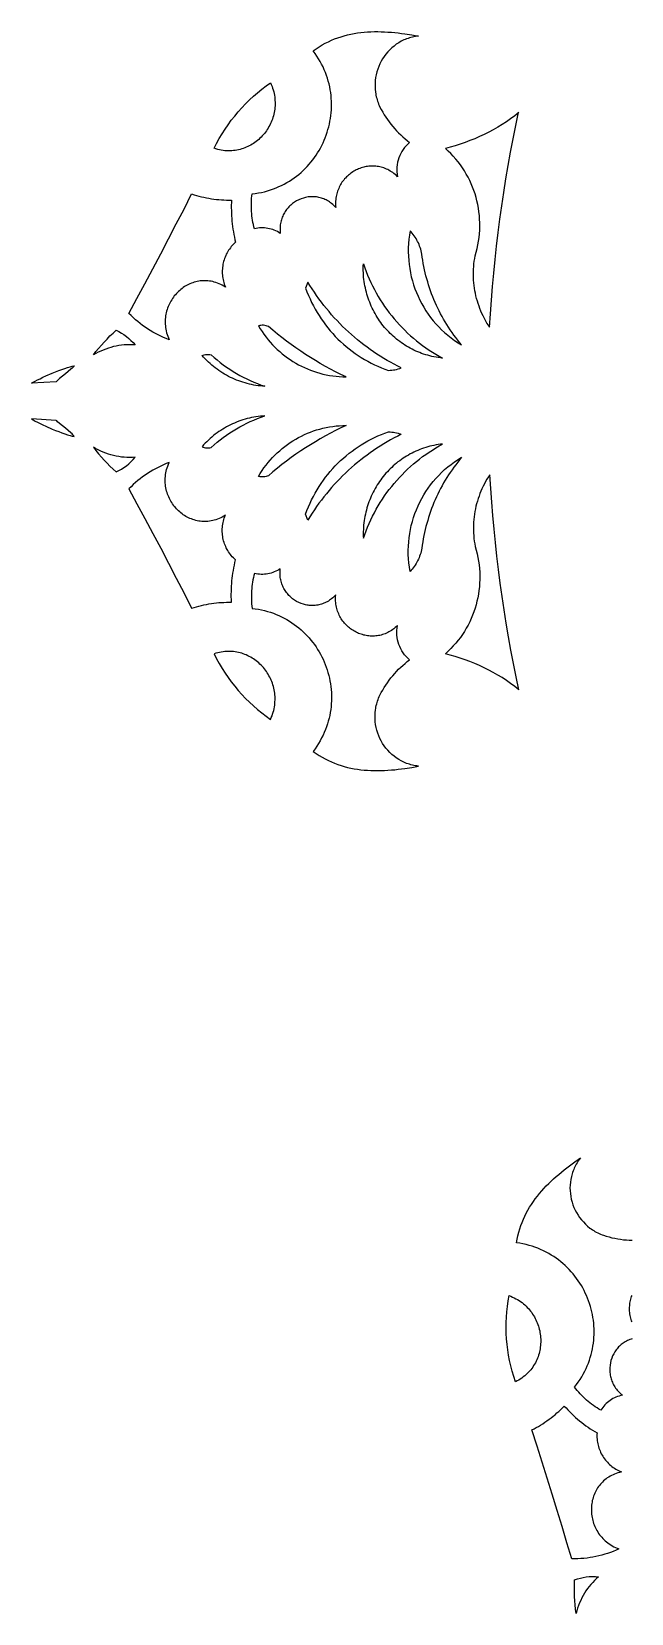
# Model space of a CAD drawing. Extents: x 3927 to 5087, y -513 to 1114.
# Drawn here: x 4205.6 to 4305, y -133.3 to 128.6 of the extents above; entities that cross this region are included whole.
import ezdxf

# ---------------------------------------------------------------- set-up
doc = ezdxf.new("R2010")
doc.units = 0
doc.layers.add('LAYER_1', color=18, linetype='CONTINUOUS')

msp = doc.modelspace()

# ---------------------------------------------------------------- linework, layer by layer
at = {"layer": 'LAYER_1'}
for points in [[(4242.56, 95.97), (4242.47, 96.32), (4242.39, 96.68), (4242.31, 97.03), (4242.25, 97.39), (4242.19, 97.75), (4242.14, 98.11), (4242.11, 98.48), (4242.08, 98.84), (4242.06, 99.2), (4242.04, 99.57), (4242.04, 99.93), (4242.05, 100.3), (4242.06, 100.66), (4242.09, 101.03), (4242.12, 101.39), (4242.16, 101.75), (4242.69, 101.82), (4243.22, 101.91), (4243.73, 102.01), (4244.23, 102.12), (4244.73, 102.26), (4245.21, 102.41), (4245.69, 102.57), (4246.16, 102.75), (4246.61, 102.95), (4247.06, 103.16), (4247.5, 103.38), (4247.93, 103.62), (4248.34, 103.86), (4248.75, 104.13), (4249.15, 104.4), (4249.53, 104.69), (4249.91, 104.99), (4250.27, 105.3), (4250.62, 105.62), (4250.96, 105.95), (4251.29, 106.29), (4251.61, 106.65), (4251.92, 107.01), (4252.21, 107.38), (4252.49, 107.76), (4252.76, 108.14), (4253.02, 108.54), (4253.26, 108.94), (4253.49, 109.35), (4253.71, 109.77), (4253.92, 110.19), (4254.11, 110.63), (4254.29, 111.06), (4254.45, 111.5), (4254.6, 111.95), (4254.74, 112.4), (4254.86, 112.86), (4254.97, 113.32), (4255.07, 113.78), (4255.15, 114.24), (4255.21, 114.71), (4255.26, 115.19), (4255.3, 115.66), (4255.32, 116.13), (4255.32, 116.61), (4255.31, 117.09), (4255.29, 117.57), (4255.24, 118.05), (4255.19, 118.52), (4255.11, 119), (4255.02, 119.48), (4254.91, 119.96), (4254.79, 120.43), (4254.65, 120.9), (4254.49, 121.37), (4254.32, 121.84), (4254.13, 122.3), (4253.92, 122.77), (4253.69, 123.22), (4253.45, 123.68), (4253.18, 124.12), (4252.9, 124.57), (4252.61, 125.01), (4252.29, 125.44), (4252.78, 125.79), (4253.27, 126.11), (4253.77, 126.41), (4254.28, 126.69), (4254.8, 126.95), (4255.31, 127.19), (4255.84, 127.41), (4256.37, 127.6), (4256.9, 127.78), (4257.44, 127.94), (4257.98, 128.08), (4258.52, 128.2), (4259.07, 128.31), (4259.62, 128.4), (4260.18, 128.47), (4260.74, 128.53), (4261.29, 128.57), (4261.85, 128.6), (4262.42, 128.62), (4262.98, 128.62), (4263.54, 128.61), (4264.11, 128.59), (4264.68, 128.56), (4265.24, 128.52), (4265.81, 128.47), (4266.37, 128.41), (4266.94, 128.34), (4267.5, 128.26), (4268.62, 128.08), (4269.73, 127.88), (4269.47, 127.85), (4269.22, 127.81), (4268.97, 127.76), (4268.72, 127.71), (4268.48, 127.65), (4268.24, 127.58), (4268, 127.5), (4267.77, 127.42), (4267.54, 127.33), (4267.32, 127.24), (4267.1, 127.13), (4266.88, 127.02), (4266.46, 126.79), (4266.06, 126.52), (4265.68, 126.24), (4265.31, 125.94), (4264.97, 125.61), (4264.64, 125.26), (4264.34, 124.9), (4264.06, 124.52), (4263.8, 124.13), (4263.56, 123.72), (4263.34, 123.29), (4263.15, 122.86), (4262.98, 122.41), (4262.84, 121.95), (4262.73, 121.49), (4262.64, 121.02), (4262.58, 120.54), (4262.54, 120.05), (4262.54, 119.56), (4262.56, 119.07), (4262.61, 118.58), (4262.65, 118.33), (4262.69, 118.09), (4262.75, 117.84), (4262.81, 117.59), (4262.88, 117.35), (4262.95, 117.1), (4263.04, 116.86), (4263.13, 116.62), (4263.23, 116.37), (4263.34, 116.13), (4263.57, 115.7), (4263.81, 115.28), (4264.06, 114.86), (4264.32, 114.46), (4264.59, 114.06), (4264.88, 113.67), (4265.17, 113.29), (4265.48, 112.91), (4265.79, 112.55), (4266.12, 112.19), (4266.45, 111.85), (4266.8, 111.51), (4267.15, 111.19), (4267.51, 110.87), (4267.88, 110.57), (4268.27, 110.27), (4267.96, 110.01), (4267.68, 109.73), (4267.43, 109.43), (4267.19, 109.12), (4266.98, 108.79), (4266.79, 108.45), (4266.62, 108.09), (4266.48, 107.73), (4266.36, 107.36), (4266.27, 106.98), (4266.2, 106.59), (4266.16, 106.2), (4266.14, 105.8), (4266.15, 105.4), (4266.19, 105), (4266.26, 104.6), (4266.07, 104.78), (4265.87, 104.96), (4265.67, 105.12), (4265.47, 105.27), (4265.26, 105.41), (4265.06, 105.54), (4264.85, 105.66), (4264.63, 105.77), (4264.42, 105.87), (4264.2, 105.96), (4263.98, 106.04), (4263.76, 106.11), (4263.54, 106.17), (4263.32, 106.23), (4263.09, 106.27), (4262.87, 106.3), (4262.65, 106.33), (4262.42, 106.35), (4262.2, 106.35), (4261.98, 106.35), (4261.75, 106.34), (4261.53, 106.33), (4261.31, 106.3), (4261.09, 106.27), (4260.87, 106.22), (4260.66, 106.17), (4260.44, 106.12), (4260.23, 106.05), (4260.02, 105.98), (4259.82, 105.9), (4259.61, 105.81), (4259.41, 105.71), (4259.22, 105.61), (4259.02, 105.5), (4258.83, 105.38), (4258.65, 105.26), (4258.47, 105.13), (4258.29, 104.99), (4258.12, 104.85), (4257.95, 104.7), (4257.79, 104.55), (4257.63, 104.38), (4257.48, 104.22), (4257.34, 104.04), (4257.2, 103.86), (4257.06, 103.68), (4256.94, 103.49), (4256.82, 103.29), (4256.71, 103.09), (4256.6, 102.88), (4256.51, 102.67), (4256.42, 102.45), (4256.33, 102.23), (4256.26, 102), (4256.2, 101.77), (4256.14, 101.54), (4256.09, 101.3), (4256.05, 101.05), (4256.02, 100.8), (4256, 100.55), (4255.99, 100.29), (4255.99, 100.03), (4256, 99.77), (4256.02, 99.5), (4255.86, 99.68), (4255.69, 99.85), (4255.52, 100), (4255.34, 100.15), (4255.16, 100.29), (4254.98, 100.42), (4254.8, 100.54), (4254.61, 100.65), (4254.42, 100.75), (4254.23, 100.84), (4254.03, 100.93), (4253.84, 101), (4253.64, 101.06), (4253.44, 101.12), (4253.24, 101.17), (4253.04, 101.21), (4252.84, 101.24), (4252.64, 101.26), (4252.44, 101.28), (4252.24, 101.29), (4252.04, 101.29), (4251.84, 101.28), (4251.64, 101.26), (4251.44, 101.24), (4251.24, 101.2), (4251.04, 101.16), (4250.66, 101.06), (4250.28, 100.94), (4249.91, 100.78), (4249.55, 100.6), (4249.21, 100.39), (4248.88, 100.15), (4248.57, 99.9), (4248.42, 99.76), (4248.28, 99.61), (4248.14, 99.47), (4248.01, 99.31), (4247.88, 99.15), (4247.76, 98.98), (4247.65, 98.81), (4247.54, 98.64), (4247.43, 98.46), (4247.34, 98.27), (4247.25, 98.08), (4247.17, 97.88), (4247.09, 97.68), (4247.03, 97.48), (4246.97, 97.27), (4246.92, 97.06), (4246.88, 96.84), (4246.84, 96.62), (4246.82, 96.39), (4246.8, 96.16), (4246.79, 95.93), (4246.8, 95.69), (4246.81, 95.45), (4246.83, 95.21), (4246.59, 95.36), (4246.35, 95.5), (4246.1, 95.62), (4245.84, 95.74), (4245.58, 95.83), (4245.31, 95.92), (4245.05, 95.99), (4244.77, 96.04), (4244.5, 96.08), (4244.22, 96.11), (4243.95, 96.12), (4243.67, 96.12), (4243.39, 96.11), (4243.11, 96.07), (4242.84, 96.03)], [(4235.87, 109.3), (4236.28, 110.11), (4236.72, 110.91), (4237.19, 111.7), (4237.68, 112.46), (4238.19, 113.21), (4238.72, 113.94), (4239.28, 114.65), (4239.86, 115.35), (4240.46, 116.02), (4241.08, 116.68), (4241.72, 117.31), (4242.38, 117.92), (4243.06, 118.51), (4243.77, 119.08), (4244.49, 119.62), (4245.22, 120.15), (4245.35, 119.85), (4245.47, 119.56), (4245.57, 119.26), (4245.66, 118.97), (4245.74, 118.67), (4245.81, 118.38), (4245.86, 118.08), (4245.91, 117.79), (4245.94, 117.5), (4245.96, 117.21), (4245.98, 116.92), (4245.98, 116.63), (4245.97, 116.35), (4245.95, 116.06), (4245.92, 115.78), (4245.87, 115.5), (4245.82, 115.23), (4245.76, 114.95), (4245.7, 114.68), (4245.62, 114.42), (4245.53, 114.15), (4245.43, 113.89), (4245.33, 113.64), (4245.22, 113.39), (4245.09, 113.14), (4244.96, 112.9), (4244.83, 112.66), (4244.68, 112.43), (4244.53, 112.2), (4244.37, 111.98), (4244.2, 111.77), (4244.03, 111.56), (4243.84, 111.35), (4243.66, 111.16), (4243.46, 110.97), (4243.26, 110.78), (4243.05, 110.61), (4242.84, 110.44), (4242.62, 110.28), (4242.4, 110.12), (4242.17, 109.98), (4241.94, 109.84), (4241.7, 109.71), (4241.45, 109.59), (4241.21, 109.48), (4240.95, 109.37), (4240.7, 109.28), (4240.44, 109.19), (4240.17, 109.12), (4239.9, 109.05), (4239.63, 109), (4239.36, 108.96), (4239.08, 108.92), (4238.8, 108.9), (4238.51, 108.88), (4238.23, 108.88), (4237.94, 108.89), (4237.65, 108.91), (4237.35, 108.95), (4237.06, 108.99), (4236.76, 109.05), (4236.47, 109.12), (4236.17, 109.2)], [(4228.41, 77.61), (4227.94, 77.79), (4227.48, 77.98), (4227.03, 78.19), (4226.58, 78.41), (4226.14, 78.64), (4225.7, 78.88), (4225.27, 79.14), (4224.85, 79.41), (4224.43, 79.69), (4224.02, 79.98), (4223.62, 80.28), (4223.23, 80.6), (4222.84, 80.92), (4222.47, 81.26), (4222.1, 81.61), (4221.74, 81.97), (4223.07, 84.42), (4224.4, 86.88), (4225.72, 89.34), (4227.02, 91.81), (4228.32, 94.29), (4229.61, 96.77), (4230.89, 99.25), (4232.15, 101.74), (4232.56, 101.61), (4232.96, 101.5), (4233.36, 101.38), (4233.77, 101.28), (4234.18, 101.19), (4234.59, 101.1), (4235, 101.03), (4235.42, 100.96), (4235.83, 100.9), (4236.25, 100.85), (4236.66, 100.81), (4237.08, 100.78), (4237.5, 100.76), (4237.92, 100.74), (4238.34, 100.74), (4238.76, 100.74), (4238.74, 100.3), (4238.72, 99.86), (4238.72, 99.42), (4238.73, 98.98), (4238.74, 98.54), (4238.76, 98.1), (4238.79, 97.66), (4238.83, 97.22), (4238.88, 96.78), (4238.93, 96.34), (4238.99, 95.9), (4239.07, 95.47), (4239.15, 95.04), (4239.24, 94.6), (4239.33, 94.17), (4239.44, 93.75), (4239.24, 93.58), (4239.06, 93.4), (4238.88, 93.21), (4238.72, 93.02), (4238.56, 92.82), (4238.41, 92.62), (4238.27, 92.41), (4238.13, 92.2), (4238.01, 91.98), (4237.89, 91.75), (4237.79, 91.53), (4237.69, 91.29), (4237.6, 91.06), (4237.52, 90.82), (4237.45, 90.58), (4237.39, 90.34), (4237.34, 90.09), (4237.3, 89.84), (4237.26, 89.59), (4237.24, 89.34), (4237.23, 89.09), (4237.22, 88.83), (4237.23, 88.58), (4237.25, 88.32), (4237.27, 88.07), (4237.31, 87.82), (4237.35, 87.56), (4237.41, 87.31), (4237.48, 87.06), (4237.55, 86.81), (4237.64, 86.57), (4237.74, 86.32), (4237.48, 86.48), (4237.22, 86.63), (4236.96, 86.76), (4236.69, 86.88), (4236.43, 86.98), (4236.17, 87.08), (4235.9, 87.16), (4235.64, 87.22), (4235.38, 87.28), (4235.12, 87.32), (4234.85, 87.35), (4234.59, 87.37), (4234.34, 87.38), (4234.08, 87.37), (4233.82, 87.36), (4233.57, 87.33), (4233.32, 87.29), (4233.07, 87.25), (4232.82, 87.19), (4232.58, 87.12), (4232.34, 87.04), (4232.1, 86.96), (4231.87, 86.86), (4231.64, 86.75), (4231.42, 86.64), (4231.2, 86.52), (4230.98, 86.39), (4230.77, 86.25), (4230.56, 86.1), (4230.36, 85.94), (4230.17, 85.78), (4229.98, 85.61), (4229.8, 85.43), (4229.62, 85.25), (4229.45, 85.06), (4229.28, 84.86), (4229.13, 84.66), (4228.98, 84.45), (4228.84, 84.23), (4228.7, 84.01), (4228.58, 83.78), (4228.46, 83.55), (4228.35, 83.32), (4228.25, 83.08), (4228.16, 82.83), (4228.07, 82.58), (4228, 82.33), (4227.94, 82.07), (4227.88, 81.81), (4227.84, 81.54), (4227.8, 81.28), (4227.78, 81), (4227.77, 80.73), (4227.77, 80.46), (4227.78, 80.18), (4227.8, 79.9), (4227.83, 79.62), (4227.88, 79.33), (4227.93, 79.05), (4228, 78.76), (4228.08, 78.47), (4228.18, 78.19), (4228.29, 77.9)], [(4276.89, 76.75), (4276.55, 77.15), (4276.23, 77.55), (4275.91, 77.96), (4275.6, 78.38), (4275.29, 78.8), (4275, 79.23), (4274.71, 79.66), (4274.43, 80.1), (4274.16, 80.54), (4273.9, 80.99), (4273.65, 81.44), (4273.4, 81.9), (4273.16, 82.36), (4272.93, 82.82), (4272.71, 83.29), (4272.5, 83.76), (4272.3, 84.24), (4272.1, 84.72), (4271.91, 85.21), (4271.74, 85.7), (4271.57, 86.19), (4271.41, 86.68), (4271.26, 87.18), (4271.11, 87.68), (4270.98, 88.19), (4270.85, 88.69), (4270.74, 89.2), (4270.63, 89.72), (4270.53, 90.23), (4270.45, 90.75), (4270.37, 91.27), (4270.3, 91.79), (4270.24, 92.06), (4270.18, 92.33), (4270.1, 92.6), (4270.02, 92.86), (4269.93, 93.12), (4269.83, 93.37), (4269.72, 93.62), (4269.6, 93.87), (4269.47, 94.11), (4269.33, 94.35), (4269.19, 94.58), (4269.03, 94.81), (4268.87, 95.03), (4268.7, 95.24), (4268.52, 95.45), (4268.34, 95.65), (4268.22, 94.94), (4268.13, 94.24), (4268.07, 93.53), (4268.04, 92.83), (4268.04, 92.13), (4268.06, 91.43), (4268.11, 90.74), (4268.18, 90.05), (4268.28, 89.37), (4268.4, 88.69), (4268.55, 88.02), (4268.73, 87.36), (4268.93, 86.7), (4269.15, 86.05), (4269.39, 85.42), (4269.66, 84.79), (4269.96, 84.18), (4270.27, 83.57), (4270.61, 82.98), (4270.97, 82.4), (4271.35, 81.84), (4271.75, 81.29), (4272.17, 80.75), (4272.62, 80.24), (4273.08, 79.73), (4273.57, 79.25), (4274.07, 78.78), (4274.6, 78.34), (4275.14, 77.91), (4275.71, 77.5), (4276.29, 77.11)], [(4273.73, 74.55), (4273.37, 74.59), (4273.01, 74.64), (4272.65, 74.7), (4272.3, 74.77), (4271.95, 74.84), (4271.61, 74.92), (4271.27, 75.02), (4270.93, 75.12), (4270.59, 75.22), (4270.26, 75.34), (4269.94, 75.46), (4269.61, 75.59), (4269.29, 75.73), (4268.98, 75.88), (4268.67, 76.03), (4268.36, 76.19), (4268.06, 76.36), (4267.76, 76.54), (4267.47, 76.72), (4267.18, 76.91), (4266.9, 77.1), (4266.62, 77.3), (4266.34, 77.51), (4266.08, 77.72), (4265.81, 77.95), (4265.55, 78.17), (4265.3, 78.4), (4265.05, 78.64), (4264.81, 78.89), (4264.58, 79.14), (4264.35, 79.39), (4264.12, 79.65), (4263.9, 79.92), (4263.69, 80.19), (4263.48, 80.47), (4263.28, 80.75), (4263.09, 81.03), (4262.9, 81.32), (4262.72, 81.62), (4262.55, 81.92), (4262.38, 82.22), (4262.22, 82.53), (4262.07, 82.84), (4261.92, 83.16), (4261.78, 83.48), (4261.65, 83.8), (4261.52, 84.13), (4261.4, 84.46), (4261.29, 84.8), (4261.19, 85.14), (4261.1, 85.48), (4261.01, 85.82), (4260.93, 86.17), (4260.86, 86.52), (4260.79, 86.87), (4260.74, 87.23), (4260.69, 87.59), (4260.65, 87.95), (4260.62, 88.31), (4260.6, 88.67), (4260.59, 89.04), (4260.58, 89.41), (4260.59, 89.78), (4260.6, 90.15), (4260.82, 89.53), (4261.06, 88.91), (4261.31, 88.29), (4261.57, 87.69), (4261.84, 87.09), (4262.13, 86.5), (4262.43, 85.91), (4262.75, 85.34), (4263.07, 84.77), (4263.41, 84.21), (4263.77, 83.67), (4264.13, 83.13), (4264.51, 82.6), (4264.9, 82.07), (4265.3, 81.56), (4265.71, 81.06), (4266.13, 80.57), (4266.57, 80.09), (4267.01, 79.62), (4267.47, 79.16), (4267.94, 78.71), (4268.41, 78.27), (4268.9, 77.84), (4269.4, 77.43), (4269.91, 77.03), (4270.42, 76.64), (4270.95, 76.26), (4271.49, 75.89), (4272.04, 75.54), (4272.59, 75.19), (4273.15, 74.87)], [(4264.76, 72.53), (4265.03, 72.54), (4265.3, 72.56), (4265.58, 72.59), (4265.84, 72.64), (4266.11, 72.69), (4266.38, 72.76), (4266.64, 72.84), (4266.89, 72.93), (4266.3, 73.23), (4265.71, 73.54), (4265.12, 73.86), (4264.54, 74.18), (4263.97, 74.52), (4263.41, 74.87), (4262.85, 75.23), (4262.3, 75.6), (4261.75, 75.98), (4261.21, 76.37), (4260.68, 76.76), (4260.16, 77.17), (4259.64, 77.59), (4259.13, 78.01), (4258.63, 78.45), (4258.14, 78.9), (4257.65, 79.35), (4257.17, 79.81), (4256.7, 80.28), (4256.24, 80.76), (4255.79, 81.25), (4255.34, 81.75), (4254.91, 82.25), (4254.48, 82.77), (4254.06, 83.29), (4253.65, 83.82), (4253.25, 84.36), (4252.86, 84.9), (4252.48, 85.46), (4252.1, 86.02), (4251.74, 86.58), (4251.39, 87.16), (4251.04, 86.13), (4251.26, 85.53), (4251.5, 84.94), (4251.76, 84.36), (4252.03, 83.79), (4252.32, 83.22), (4252.62, 82.67), (4252.94, 82.12), (4253.27, 81.59), (4253.61, 81.07), (4253.97, 80.55), (4254.34, 80.05), (4254.72, 79.56), (4255.12, 79.08), (4255.53, 78.62), (4255.95, 78.16), (4256.39, 77.72), (4256.83, 77.29), (4257.29, 76.87), (4257.76, 76.47), (4258.24, 76.08), (4258.73, 75.7), (4259.23, 75.34), (4259.74, 74.99), (4260.26, 74.66), (4260.79, 74.34), (4261.33, 74.03), (4261.88, 73.74), (4262.44, 73.47), (4263.01, 73.21), (4263.58, 72.97), (4264.17, 72.74)], [(4215.87, 75.08), (4216.3, 75.63), (4216.74, 76.17), (4217.2, 76.7), (4217.66, 77.21), (4218.14, 77.72), (4218.62, 78.22), (4219.12, 78.7), (4219.62, 79.17), (4220.07, 78.96), (4220.5, 78.71), (4220.92, 78.44), (4221.33, 78.15), (4221.72, 77.83), (4222.09, 77.49), (4222.44, 77.13), (4222.78, 76.74), (4222.33, 76.77), (4221.88, 76.77), (4221.43, 76.76), (4220.98, 76.74), (4220.54, 76.69), (4220.09, 76.63), (4219.65, 76.55), (4219.21, 76.46), (4218.78, 76.34), (4218.35, 76.21), (4217.92, 76.06), (4217.5, 75.9), (4217.08, 75.72), (4216.67, 75.52), (4216.26, 75.31)], [(4257.73, 71.47), (4256.87, 71.87), (4256.01, 72.3), (4255.15, 72.74), (4254.31, 73.19), (4253.47, 73.66), (4252.65, 74.15), (4251.83, 74.65), (4251.02, 75.16), (4250.22, 75.69), (4249.43, 76.24), (4248.64, 76.79), (4247.87, 77.37), (4247.11, 77.95), (4246.36, 78.55), (4245.61, 79.17), (4244.88, 79.8), (4244.68, 79.87), (4244.47, 79.92), (4244.26, 79.96), (4244.05, 79.99), (4243.84, 79.99), (4243.63, 79.98), (4243.42, 79.96), (4243.21, 79.91), (4243.5, 79.43), (4243.81, 78.96), (4244.13, 78.5), (4244.47, 78.05), (4244.82, 77.61), (4245.18, 77.19), (4245.55, 76.78), (4245.94, 76.39), (4246.33, 76.01), (4246.74, 75.64), (4247.16, 75.29), (4247.59, 74.95), (4248.02, 74.62), (4248.47, 74.31), (4248.93, 74.01), (4249.39, 73.73), (4249.87, 73.47), (4250.35, 73.22), (4250.84, 72.98), (4251.33, 72.77), (4251.84, 72.56), (4252.35, 72.38), (4252.86, 72.21), (4253.39, 72.06), (4253.91, 71.92), (4254.45, 71.8), (4254.99, 71.7), (4255.53, 71.62), (4256.07, 71.55), (4256.62, 71.51), (4257.18, 71.48)], [(4244.29, 69.89), (4243.91, 69.91), (4243.54, 69.95), (4243.17, 69.99), (4242.8, 70.04), (4242.44, 70.1), (4242.07, 70.17), (4241.71, 70.25), (4241.35, 70.34), (4241, 70.44), (4240.64, 70.55), (4240.29, 70.66), (4239.95, 70.78), (4239.6, 70.92), (4239.26, 71.06), (4238.92, 71.21), (4238.59, 71.37), (4238.26, 71.53), (4237.93, 71.71), (4237.61, 71.89), (4237.3, 72.08), (4236.98, 72.28), (4236.68, 72.49), (4236.37, 72.7), (4236.07, 72.92), (4235.78, 73.15), (4235.49, 73.39), (4235.21, 73.64), (4234.93, 73.89), (4234.66, 74.15), (4234.4, 74.42), (4234.14, 74.7), (4233.88, 74.98), (4234.06, 75.05), (4234.24, 75.11), (4234.43, 75.15), (4234.62, 75.18), (4234.81, 75.18), (4235, 75.17), (4235.18, 75.15), (4235.37, 75.1), (4235.86, 74.67), (4236.36, 74.25), (4236.87, 73.84), (4237.39, 73.45), (4237.92, 73.07), (4238.46, 72.71), (4239.01, 72.36), (4239.57, 72.02), (4240.13, 71.7), (4240.7, 71.4), (4241.28, 71.11), (4241.87, 70.83), (4242.46, 70.57), (4243.06, 70.33), (4243.67, 70.1)], [(4205.63, 70.39), (4205.89, 70.55), (4206.21, 70.74), (4206.59, 70.94), (4207.03, 71.15), (4207.5, 71.38), (4208, 71.61), (4209.06, 72.06), (4209.6, 72.28), (4210.14, 72.49), (4210.65, 72.69), (4211.15, 72.86), (4211.6, 73.01), (4212.02, 73.13), (4212.37, 73.22), (4212.67, 73.28), (4212.6, 73.17), (4212.48, 73.03), (4212.33, 72.87), (4212.14, 72.7), (4211.71, 72.33), (4211.22, 71.93), (4210.28, 71.16), (4209.92, 70.85), (4209.79, 70.72), (4209.7, 70.62)], [(4205.63, 64.48), (4205.89, 64.32), (4206.21, 64.13), (4206.59, 63.93), (4207.03, 63.72), (4207.5, 63.49), (4208, 63.26), (4209.06, 62.81), (4209.6, 62.59), (4210.14, 62.38), (4210.65, 62.19), (4211.15, 62.01), (4211.6, 61.86), (4212.02, 61.74), (4212.37, 61.65), (4212.67, 61.59), (4212.6, 61.71), (4212.48, 61.84), (4212.33, 62), (4212.14, 62.17), (4211.71, 62.55), (4211.22, 62.95), (4210.28, 63.71), (4209.92, 64.02), (4209.79, 64.15), (4209.7, 64.25)], [(4244.29, 64.98), (4243.91, 64.96), (4243.54, 64.92), (4243.17, 64.88), (4242.8, 64.83), (4242.44, 64.77), (4242.07, 64.7), (4241.71, 64.62), (4241.35, 64.53), (4241, 64.43), (4240.64, 64.33), (4240.29, 64.21), (4239.95, 64.09), (4239.6, 63.95), (4239.26, 63.81), (4238.92, 63.66), (4238.59, 63.51), (4238.26, 63.34), (4237.93, 63.16), (4237.61, 62.98), (4237.3, 62.79), (4236.98, 62.59), (4236.68, 62.38), (4236.37, 62.17), (4236.07, 61.95), (4235.78, 61.72), (4235.49, 61.48), (4235.21, 61.23), (4234.93, 60.98), (4234.66, 60.72), (4234.4, 60.45), (4234.14, 60.18), (4233.88, 59.89), (4234.06, 59.82), (4234.24, 59.76), (4234.43, 59.72), (4234.62, 59.69), (4234.81, 59.69), (4235, 59.7), (4235.18, 59.72), (4235.37, 59.77), (4235.86, 60.2), (4236.36, 60.62), (4236.87, 61.03), (4237.39, 61.42), (4237.92, 61.8), (4238.46, 62.16), (4239.01, 62.51), (4239.57, 62.85), (4240.13, 63.17), (4240.7, 63.47), (4241.28, 63.76), (4241.87, 64.04), (4242.46, 64.3), (4243.06, 64.54), (4243.67, 64.77)], [(4257.73, 63.41), (4256.87, 63), (4256.01, 62.57), (4255.15, 62.13), (4254.31, 61.68), (4253.47, 61.21), (4252.65, 60.72), (4251.83, 60.22), (4251.02, 59.71), (4250.22, 59.18), (4249.43, 58.64), (4248.64, 58.08), (4247.87, 57.51), (4247.11, 56.92), (4246.36, 56.32), (4245.61, 55.7), (4244.88, 55.07), (4244.68, 55), (4244.47, 54.95), (4244.26, 54.91), (4244.05, 54.89), (4243.84, 54.88), (4243.63, 54.89), (4243.42, 54.92), (4243.21, 54.96), (4243.5, 55.44), (4243.81, 55.92), (4244.13, 56.38), (4244.47, 56.82), (4244.82, 57.26), (4245.18, 57.68), (4245.55, 58.09), (4245.94, 58.48), (4246.33, 58.86), (4246.74, 59.23), (4247.16, 59.59), (4247.59, 59.93), (4248.02, 60.25), (4248.47, 60.56), (4248.93, 60.86), (4249.39, 61.14), (4249.87, 61.4), (4250.35, 61.65), (4250.84, 61.89), (4251.33, 62.11), (4251.84, 62.31), (4252.35, 62.49), (4252.86, 62.66), (4253.39, 62.81), (4253.91, 62.95), (4254.45, 63.07), (4254.99, 63.17), (4255.53, 63.25), (4256.07, 63.32), (4256.62, 63.37), (4257.18, 63.4)], [(4264.76, 62.34), (4265.03, 62.33), (4265.3, 62.31), (4265.58, 62.28), (4265.84, 62.24), (4266.11, 62.18), (4266.38, 62.11), (4266.64, 62.03), (4266.89, 61.94), (4266.3, 61.64), (4265.71, 61.33), (4265.12, 61.02), (4264.54, 60.69), (4263.97, 60.35), (4263.41, 60), (4262.85, 59.64), (4262.3, 59.27), (4261.75, 58.89), (4261.21, 58.51), (4260.68, 58.11), (4260.16, 57.7), (4259.64, 57.28), (4259.13, 56.86), (4258.63, 56.42), (4258.14, 55.98), (4257.65, 55.52), (4257.17, 55.06), (4256.7, 54.59), (4256.24, 54.11), (4255.79, 53.62), (4255.34, 53.12), (4254.91, 52.62), (4254.48, 52.1), (4254.06, 51.58), (4253.65, 51.05), (4253.25, 50.51), (4252.86, 49.97), (4252.48, 49.42), (4252.1, 48.86), (4251.74, 48.29), (4251.39, 47.71), (4251.04, 48.74), (4251.26, 49.34), (4251.5, 49.93), (4251.76, 50.51), (4252.03, 51.09), (4252.32, 51.65), (4252.62, 52.2), (4252.94, 52.75), (4253.27, 53.28), (4253.61, 53.8), (4253.97, 54.32), (4254.34, 54.82), (4254.72, 55.31), (4255.12, 55.79), (4255.53, 56.25), (4255.95, 56.71), (4256.39, 57.15), (4256.83, 57.58), (4257.29, 58), (4257.76, 58.4), (4258.24, 58.79), (4258.73, 59.17), (4259.23, 59.53), (4259.74, 59.88), (4260.26, 60.21), (4260.79, 60.53), (4261.33, 60.84), (4261.88, 61.13), (4262.44, 61.4), (4263.01, 61.66), (4263.58, 61.9), (4264.17, 62.13)], [(4273.73, 60.32), (4273.37, 60.28), (4273.01, 60.23), (4272.65, 60.17), (4272.3, 60.11), (4271.95, 60.03), (4271.61, 59.95), (4271.27, 59.86), (4270.93, 59.76), (4270.59, 59.65), (4270.26, 59.53), (4269.94, 59.41), (4269.61, 59.28), (4269.29, 59.14), (4268.98, 58.99), (4268.67, 58.84), (4268.36, 58.68), (4268.06, 58.51), (4267.76, 58.34), (4267.47, 58.15), (4267.18, 57.97), (4266.9, 57.77), (4266.62, 57.57), (4266.34, 57.36), (4266.08, 57.15), (4265.81, 56.93), (4265.55, 56.7), (4265.3, 56.47), (4265.05, 56.23), (4264.81, 55.98), (4264.58, 55.73), (4264.35, 55.48), (4264.12, 55.22), (4263.9, 54.95), (4263.69, 54.68), (4263.48, 54.41), (4263.28, 54.12), (4263.09, 53.84), (4262.9, 53.55), (4262.72, 53.25), (4262.55, 52.95), (4262.38, 52.65), (4262.22, 52.34), (4262.07, 52.03), (4261.92, 51.71), (4261.78, 51.39), (4261.65, 51.07), (4261.52, 50.74), (4261.4, 50.41), (4261.29, 50.07), (4261.19, 49.74), (4261.1, 49.39), (4261.01, 49.05), (4260.93, 48.7), (4260.86, 48.35), (4260.79, 48), (4260.74, 47.64), (4260.69, 47.29), (4260.65, 46.92), (4260.62, 46.56), (4260.6, 46.2), (4260.59, 45.83), (4260.58, 45.46), (4260.59, 45.09), (4260.6, 44.72), (4260.82, 45.35), (4261.06, 45.97), (4261.31, 46.58), (4261.57, 47.19), (4261.84, 47.78), (4262.13, 48.38), (4262.43, 48.96), (4262.75, 49.53), (4263.07, 50.1), (4263.41, 50.66), (4263.77, 51.21), (4264.13, 51.75), (4264.51, 52.28), (4264.9, 52.8), (4265.3, 53.31), (4265.71, 53.81), (4266.13, 54.3), (4266.57, 54.78), (4267.01, 55.25), (4267.47, 55.71), (4267.94, 56.16), (4268.41, 56.6), (4268.9, 57.03), (4269.4, 57.44), (4269.91, 57.84), (4270.42, 58.24), (4270.95, 58.62), (4271.49, 58.98), (4272.04, 59.34), (4272.59, 59.68), (4273.15, 60.01)], [(4215.87, 59.79), (4216.3, 59.24), (4216.74, 58.7), (4217.2, 58.18), (4217.66, 57.66), (4218.14, 57.15), (4218.62, 56.66), (4219.12, 56.17), (4219.62, 55.7), (4220.07, 55.92), (4220.5, 56.16), (4220.92, 56.43), (4221.33, 56.72), (4221.72, 57.04), (4222.09, 57.38), (4222.44, 57.75), (4222.78, 58.13), (4222.33, 58.11), (4221.88, 58.1), (4221.43, 58.11), (4220.98, 58.13), (4220.54, 58.18), (4220.09, 58.24), (4219.65, 58.32), (4219.21, 58.42), (4218.78, 58.53), (4218.35, 58.66), (4217.92, 58.81), (4217.5, 58.97), (4217.08, 59.15), (4216.67, 59.35), (4216.26, 59.56)], [(4276.89, 58.13), (4276.55, 57.73), (4276.23, 57.32), (4275.91, 56.91), (4275.6, 56.49), (4275.29, 56.07), (4275, 55.64), (4274.71, 55.21), (4274.43, 54.77), (4274.16, 54.33), (4273.9, 53.88), (4273.65, 53.43), (4273.4, 52.98), (4273.16, 52.51), (4272.93, 52.05), (4272.71, 51.58), (4272.5, 51.11), (4272.3, 50.63), (4272.1, 50.15), (4271.91, 49.66), (4271.74, 49.18), (4271.57, 48.68), (4271.41, 48.19), (4271.26, 47.69), (4271.11, 47.19), (4270.98, 46.68), (4270.85, 46.18), (4270.74, 45.67), (4270.63, 45.16), (4270.53, 44.64), (4270.45, 44.12), (4270.37, 43.6), (4270.3, 43.08), (4270.24, 42.81), (4270.18, 42.54), (4270.1, 42.27), (4270.02, 42.01), (4269.93, 41.75), (4269.83, 41.5), (4269.72, 41.25), (4269.6, 41), (4269.47, 40.76), (4269.33, 40.52), (4269.19, 40.29), (4269.03, 40.07), (4268.87, 39.85), (4268.7, 39.63), (4268.52, 39.42), (4268.34, 39.22), (4268.22, 39.93), (4268.13, 40.63), (4268.07, 41.34), (4268.04, 42.04), (4268.04, 42.74), (4268.06, 43.44), (4268.11, 44.13), (4268.18, 44.82), (4268.28, 45.5), (4268.4, 46.18), (4268.55, 46.85), (4268.73, 47.52), (4268.93, 48.17), (4269.15, 48.82), (4269.39, 49.45), (4269.66, 50.08), (4269.96, 50.7), (4270.27, 51.3), (4270.61, 51.89), (4270.97, 52.47), (4271.35, 53.03), (4271.75, 53.58), (4272.17, 54.12), (4272.62, 54.64), (4273.08, 55.14), (4273.57, 55.62), (4274.07, 56.09), (4274.6, 56.54), (4275.14, 56.96), (4275.71, 57.37), (4276.29, 57.76)], [(4228.41, 57.26), (4227.94, 57.08), (4227.48, 56.89), (4227.03, 56.68), (4226.58, 56.46), (4226.14, 56.23), (4225.7, 55.99), (4225.27, 55.73), (4224.85, 55.47), (4224.43, 55.19), (4224.02, 54.89), (4223.62, 54.59), (4223.23, 54.28), (4222.84, 53.95), (4222.47, 53.61), (4222.1, 53.26), (4221.74, 52.91), (4223.07, 50.45), (4224.4, 47.99), (4225.72, 45.53), (4227.02, 43.06), (4228.32, 40.59), (4229.61, 38.11), (4230.89, 35.62), (4232.15, 33.13), (4232.56, 33.26), (4232.96, 33.38), (4233.36, 33.49), (4233.77, 33.59), (4234.18, 33.68), (4234.59, 33.77), (4235, 33.84), (4235.42, 33.91), (4235.83, 33.97), (4236.25, 34.02), (4236.66, 34.06), (4237.08, 34.09), (4237.5, 34.11), (4237.92, 34.13), (4238.34, 34.13), (4238.76, 34.13), (4238.74, 34.57), (4238.72, 35.01), (4238.72, 35.45), (4238.73, 35.89), (4238.74, 36.34), (4238.76, 36.78), (4238.79, 37.22), (4238.83, 37.66), (4238.88, 38.09), (4238.93, 38.53), (4238.99, 38.97), (4239.07, 39.4), (4239.15, 39.84), (4239.24, 40.27), (4239.33, 40.7), (4239.44, 41.13), (4239.24, 41.3), (4239.06, 41.48), (4238.88, 41.66), (4238.72, 41.85), (4238.56, 42.05), (4238.41, 42.25), (4238.27, 42.46), (4238.13, 42.68), (4238.01, 42.89), (4237.89, 43.12), (4237.79, 43.35), (4237.69, 43.58), (4237.6, 43.81), (4237.52, 44.05), (4237.45, 44.29), (4237.39, 44.54), (4237.34, 44.78), (4237.3, 45.03), (4237.26, 45.28), (4237.24, 45.53), (4237.23, 45.79), (4237.22, 46.04), (4237.23, 46.29), (4237.25, 46.55), (4237.27, 46.8), (4237.31, 47.06), (4237.35, 47.31), (4237.41, 47.56), (4237.48, 47.81), (4237.55, 48.06), (4237.64, 48.31), (4237.74, 48.55), (4237.48, 48.39), (4237.22, 48.24), (4236.96, 48.11), (4236.69, 47.99), (4236.43, 47.89), (4236.17, 47.79), (4235.9, 47.72), (4235.64, 47.65), (4235.38, 47.59), (4235.12, 47.55), (4234.85, 47.52), (4234.59, 47.5), (4234.34, 47.5), (4234.08, 47.5), (4233.82, 47.52), (4233.57, 47.54), (4233.32, 47.58), (4233.07, 47.63), (4232.82, 47.68), (4232.58, 47.75), (4232.34, 47.83), (4232.1, 47.92), (4231.87, 48.01), (4231.64, 48.12), (4231.42, 48.23), (4231.2, 48.35), (4230.98, 48.49), (4230.77, 48.63), (4230.56, 48.77), (4230.36, 48.93), (4230.17, 49.09), (4229.98, 49.26), (4229.8, 49.44), (4229.62, 49.62), (4229.45, 49.81), (4229.28, 50.01), (4229.13, 50.22), (4228.98, 50.42), (4228.84, 50.64), (4228.7, 50.86), (4228.58, 51.09), (4228.46, 51.32), (4228.35, 51.56), (4228.25, 51.8), (4228.16, 52.04), (4228.07, 52.29), (4228, 52.55), (4227.94, 52.8), (4227.88, 53.06), (4227.84, 53.33), (4227.8, 53.6), (4227.78, 53.87), (4227.77, 54.14), (4227.77, 54.42), (4227.78, 54.69), (4227.8, 54.97), (4227.83, 55.26), (4227.88, 55.54), (4227.93, 55.82), (4228, 56.11), (4228.08, 56.4), (4228.18, 56.68), (4228.29, 56.97)], [(4242.56, 38.91), (4242.47, 38.55), (4242.39, 38.2), (4242.31, 37.84), (4242.25, 37.48), (4242.19, 37.12), (4242.14, 36.76), (4242.11, 36.4), (4242.08, 36.03), (4242.06, 35.67), (4242.04, 35.3), (4242.04, 34.94), (4242.05, 34.57), (4242.06, 34.21), (4242.09, 33.85), (4242.12, 33.48), (4242.16, 33.12), (4242.69, 33.05), (4243.22, 32.97), (4243.73, 32.87), (4244.23, 32.75), (4244.73, 32.61), (4245.21, 32.46), (4245.69, 32.3), (4246.16, 32.12), (4246.61, 31.92), (4247.06, 31.72), (4247.5, 31.49), (4247.93, 31.26), (4248.34, 31.01), (4248.75, 30.74), (4249.15, 30.47), (4249.53, 30.18), (4249.91, 29.88), (4250.27, 29.57), (4250.62, 29.25), (4250.96, 28.92), (4251.29, 28.58), (4251.61, 28.23), (4251.92, 27.87), (4252.21, 27.49), (4252.49, 27.12), (4252.76, 26.73), (4253.02, 26.33), (4253.26, 25.93), (4253.49, 25.52), (4253.71, 25.1), (4253.92, 24.68), (4254.11, 24.25), (4254.29, 23.81), (4254.45, 23.37), (4254.6, 22.92), (4254.74, 22.47), (4254.86, 22.02), (4254.97, 21.56), (4255.07, 21.09), (4255.15, 20.63), (4255.21, 20.16), (4255.26, 19.69), (4255.3, 19.21), (4255.32, 18.74), (4255.32, 18.26), (4255.31, 17.78), (4255.29, 17.3), (4255.24, 16.83), (4255.19, 16.35), (4255.11, 15.87), (4255.02, 15.39), (4254.91, 14.92), (4254.79, 14.44), (4254.65, 13.97), (4254.49, 13.5), (4254.32, 13.03), (4254.13, 12.57), (4253.92, 12.11), (4253.69, 11.65), (4253.45, 11.2), (4253.18, 10.75), (4252.9, 10.3), (4252.61, 9.87), (4252.29, 9.43), (4252.78, 9.08), (4253.27, 8.76), (4253.77, 8.46), (4254.28, 8.18), (4254.8, 7.92), (4255.31, 7.68), (4255.84, 7.47), (4256.37, 7.27), (4256.9, 7.09), (4257.44, 6.93), (4257.98, 6.79), (4258.52, 6.67), (4259.07, 6.56), (4259.62, 6.48), (4260.18, 6.4), (4260.74, 6.34), (4261.29, 6.3), (4261.85, 6.27), (4262.42, 6.25), (4262.98, 6.25), (4263.54, 6.26), (4264.11, 6.28), (4264.68, 6.31), (4265.24, 6.35), (4265.81, 6.4), (4266.37, 6.46), (4266.94, 6.53), (4267.5, 6.61), (4268.62, 6.79), (4269.73, 6.99), (4269.47, 7.02), (4269.22, 7.06), (4268.97, 7.11), (4268.72, 7.16), (4268.48, 7.22), (4268.24, 7.29), (4268, 7.37), (4267.77, 7.45), (4267.54, 7.54), (4267.32, 7.64), (4267.1, 7.74), (4266.88, 7.85), (4266.46, 8.09), (4266.06, 8.35), (4265.68, 8.63), (4265.31, 8.94), (4264.97, 9.26), (4264.64, 9.61), (4264.34, 9.97), (4264.06, 10.35), (4263.8, 10.75), (4263.56, 11.16), (4263.34, 11.58), (4263.15, 12.01), (4262.98, 12.46), (4262.84, 12.92), (4262.73, 13.38), (4262.64, 13.86), (4262.58, 14.33), (4262.54, 14.82), (4262.54, 15.31), (4262.56, 15.8), (4262.61, 16.29), (4262.65, 16.54), (4262.69, 16.78), (4262.75, 17.03), (4262.81, 17.28), (4262.88, 17.52), (4262.95, 17.77), (4263.04, 18.01), (4263.13, 18.26), (4263.23, 18.5), (4263.34, 18.74), (4263.57, 19.17), (4263.81, 19.59), (4264.06, 20.01), (4264.32, 20.41), (4264.59, 20.81), (4264.88, 21.2), (4265.17, 21.59), (4265.48, 21.96), (4265.79, 22.32), (4266.12, 22.68), (4266.45, 23.02), (4266.8, 23.36), (4267.15, 23.68), (4267.51, 24), (4267.88, 24.31), (4268.27, 24.6), (4267.96, 24.86), (4267.68, 25.14), (4267.43, 25.44), (4267.19, 25.75), (4266.98, 26.08), (4266.79, 26.42), (4266.62, 26.78), (4266.48, 27.14), (4266.36, 27.52), (4266.27, 27.9), (4266.2, 28.28), (4266.16, 28.68), (4266.14, 29.07), (4266.15, 29.47), (4266.19, 29.87), (4266.26, 30.27), (4266.07, 30.09), (4265.87, 29.92), (4265.67, 29.75), (4265.47, 29.6), (4265.26, 29.46), (4265.06, 29.33), (4264.85, 29.21), (4264.63, 29.1), (4264.42, 29), (4264.2, 28.91), (4263.98, 28.83), (4263.76, 28.76), (4263.54, 28.7), (4263.32, 28.64), (4263.09, 28.6), (4262.87, 28.57), (4262.65, 28.54), (4262.42, 28.52), (4262.2, 28.52), (4261.98, 28.52), (4261.75, 28.53), (4261.53, 28.54), (4261.31, 28.57), (4261.09, 28.6), (4260.87, 28.65), (4260.66, 28.7), (4260.44, 28.76), (4260.23, 28.82), (4260.02, 28.89), (4259.82, 28.97), (4259.61, 29.06), (4259.41, 29.16), (4259.22, 29.26), (4259.02, 29.37), (4258.83, 29.49), (4258.65, 29.61), (4258.47, 29.74), (4258.29, 29.88), (4258.12, 30.02), (4257.95, 30.17), (4257.79, 30.33), (4257.63, 30.49), (4257.48, 30.66), (4257.34, 30.83), (4257.2, 31.01), (4257.06, 31.19), (4256.94, 31.38), (4256.82, 31.58), (4256.71, 31.78), (4256.6, 31.99), (4256.51, 32.2), (4256.42, 32.42), (4256.33, 32.64), (4256.26, 32.87), (4256.2, 33.1), (4256.14, 33.33), (4256.09, 33.57), (4256.05, 33.82), (4256.02, 34.07), (4256, 34.32), (4255.99, 34.58), (4255.99, 34.84), (4256, 35.1), (4256.02, 35.37), (4255.86, 35.19), (4255.69, 35.03), (4255.52, 34.87), (4255.34, 34.72), (4255.16, 34.58), (4254.98, 34.45), (4254.8, 34.33), (4254.61, 34.22), (4254.42, 34.12), (4254.23, 34.03), (4254.03, 33.95), (4253.84, 33.87), (4253.64, 33.81), (4253.44, 33.75), (4253.24, 33.7), (4253.04, 33.66), (4252.84, 33.63), (4252.64, 33.61), (4252.44, 33.59), (4252.24, 33.59), (4252.04, 33.59), (4251.84, 33.6), (4251.64, 33.61), (4251.44, 33.64), (4251.24, 33.67), (4251.04, 33.71), (4250.66, 33.81), (4250.28, 33.94), (4249.91, 34.09), (4249.55, 34.27), (4249.21, 34.48), (4248.88, 34.72), (4248.57, 34.98), (4248.42, 35.11), (4248.28, 35.26), (4248.14, 35.41), (4248.01, 35.56), (4247.88, 35.72), (4247.76, 35.89), (4247.65, 36.06), (4247.54, 36.23), (4247.43, 36.42), (4247.34, 36.6), (4247.25, 36.79), (4247.17, 36.99), (4247.09, 37.19), (4247.03, 37.39), (4246.97, 37.6), (4246.92, 37.82), (4246.88, 38.03), (4246.84, 38.25), (4246.82, 38.48), (4246.8, 38.71), (4246.79, 38.94), (4246.8, 39.18), (4246.81, 39.42), (4246.83, 39.67), (4246.59, 39.51), (4246.35, 39.37), (4246.1, 39.25), (4245.84, 39.14), (4245.58, 39.04), (4245.31, 38.95), (4245.05, 38.88), (4244.77, 38.83), (4244.5, 38.79), (4244.22, 38.76), (4243.95, 38.75), (4243.67, 38.75), (4243.39, 38.77), (4243.11, 38.8), (4242.84, 38.84)], [(4235.87, 25.57), (4236.28, 24.76), (4236.72, 23.96), (4237.19, 23.18), (4237.68, 22.41), (4238.19, 21.66), (4238.72, 20.93), (4239.28, 20.22), (4239.86, 19.52), (4240.46, 18.85), (4241.08, 18.2), (4241.72, 17.56), (4242.38, 16.95), (4243.06, 16.36), (4243.77, 15.79), (4244.49, 15.25), (4245.22, 14.73), (4245.35, 15.02), (4245.47, 15.32), (4245.57, 15.61), (4245.66, 15.9), (4245.74, 16.2), (4245.81, 16.49), (4245.86, 16.79), (4245.91, 17.08), (4245.94, 17.37), (4245.96, 17.66), (4245.98, 17.95), (4245.98, 18.24), (4245.97, 18.53), (4245.95, 18.81), (4245.92, 19.09), (4245.87, 19.37), (4245.82, 19.65), (4245.76, 19.92), (4245.7, 20.19), (4245.62, 20.46), (4245.53, 20.72), (4245.43, 20.98), (4245.33, 21.23), (4245.22, 21.49), (4245.09, 21.73), (4244.96, 21.97), (4244.83, 22.21), (4244.68, 22.44), (4244.53, 22.67), (4244.37, 22.89), (4244.2, 23.11), (4244.03, 23.31), (4243.84, 23.52), (4243.66, 23.71), (4243.46, 23.9), (4243.26, 24.09), (4243.05, 24.26), (4242.84, 24.43), (4242.62, 24.6), (4242.4, 24.75), (4242.17, 24.89), (4241.94, 25.03), (4241.7, 25.16), (4241.45, 25.28), (4241.21, 25.4), (4240.95, 25.5), (4240.7, 25.59), (4240.44, 25.68), (4240.17, 25.75), (4239.9, 25.82), (4239.63, 25.87), (4239.36, 25.92), (4239.08, 25.95), (4238.8, 25.97), (4238.51, 25.99), (4238.23, 25.99), (4237.94, 25.98), (4237.65, 25.96), (4237.35, 25.92), (4237.06, 25.88), (4236.76, 25.82), (4236.47, 25.75), (4236.17, 25.67)], [(4285.8, -94.97), (4285.52, -94.1), (4285.26, -93.22), (4285.04, -92.34), (4284.84, -91.45), (4284.67, -90.56), (4284.53, -89.67), (4284.42, -88.77), (4284.34, -87.87), (4284.29, -86.97), (4284.27, -86.07), (4284.27, -85.17), (4284.31, -84.27), (4284.37, -83.37), (4284.47, -82.47), (4284.59, -81.58), (4284.74, -80.69), (4285.04, -80.8), (4285.33, -80.93), (4285.61, -81.06), (4285.89, -81.21), (4286.15, -81.36), (4286.41, -81.52), (4286.66, -81.69), (4286.89, -81.86), (4287.12, -82.05), (4287.35, -82.24), (4287.56, -82.43), (4287.76, -82.64), (4287.96, -82.85), (4288.14, -83.06), (4288.32, -83.28), (4288.49, -83.51), (4288.65, -83.74), (4288.8, -83.97), (4288.94, -84.21), (4289.07, -84.46), (4289.2, -84.71), (4289.31, -84.96), (4289.42, -85.21), (4289.52, -85.47), (4289.61, -85.73), (4289.69, -85.99), (4289.76, -86.26), (4289.82, -86.53), (4289.87, -86.79), (4289.91, -87.06), (4289.95, -87.33), (4289.97, -87.61), (4289.99, -87.88), (4289.99, -88.15), (4289.99, -88.42), (4289.98, -88.69), (4289.96, -88.96), (4289.92, -89.23), (4289.88, -89.5), (4289.83, -89.77), (4289.78, -90.03), (4289.71, -90.3), (4289.63, -90.56), (4289.54, -90.81), (4289.45, -91.07), (4289.34, -91.32), (4289.23, -91.57), (4289.1, -91.81), (4288.97, -92.05), (4288.82, -92.29), (4288.67, -92.52), (4288.51, -92.75), (4288.34, -92.97), (4288.15, -93.18), (4287.96, -93.39), (4287.76, -93.6), (4287.55, -93.79), (4287.33, -93.98), (4287.1, -94.17), (4286.86, -94.34), (4286.61, -94.51), (4286.35, -94.67), (4286.08, -94.83)], [(4302.93, -122.65), (4302.47, -122.85), (4302.01, -123.04), (4301.55, -123.22), (4301.07, -123.38), (4300.6, -123.53), (4300.12, -123.67), (4299.63, -123.79), (4299.14, -123.9), (4298.65, -124), (4298.16, -124.08), (4297.66, -124.15), (4297.16, -124.2), (4296.65, -124.25), (4296.15, -124.27), (4295.64, -124.29), (4295.13, -124.29), (4294.34, -121.61), (4293.54, -118.93), (4292.73, -116.26), (4291.91, -113.59), (4291.08, -110.92), (4290.23, -108.26), (4289.38, -105.6), (4288.52, -102.94), (4288.89, -102.75), (4289.26, -102.55), (4289.62, -102.34), (4289.98, -102.12), (4290.34, -101.9), (4290.69, -101.67), (4291.03, -101.43), (4291.37, -101.18), (4291.71, -100.93), (4292.04, -100.67), (4292.36, -100.41), (4292.68, -100.13), (4292.99, -99.86), (4293.3, -99.57), (4293.6, -99.28), (4293.89, -98.98), (4294.19, -99.3), (4294.49, -99.62), (4294.8, -99.94), (4295.12, -100.25), (4295.44, -100.55), (4295.77, -100.85), (4296.1, -101.14), (4296.44, -101.42), (4296.78, -101.7), (4297.13, -101.97), (4297.48, -102.23), (4297.84, -102.49), (4298.2, -102.74), (4298.57, -102.98), (4298.94, -103.21), (4299.32, -103.44), (4299.3, -103.7), (4299.3, -103.96), (4299.31, -104.21), (4299.32, -104.47), (4299.35, -104.72), (4299.39, -104.97), (4299.44, -105.22), (4299.49, -105.46), (4299.56, -105.7), (4299.64, -105.94), (4299.72, -106.18), (4299.82, -106.41), (4299.92, -106.64), (4300.03, -106.87), (4300.15, -107.09), (4300.28, -107.3), (4300.42, -107.51), (4300.57, -107.72), (4300.72, -107.92), (4300.88, -108.11), (4301.05, -108.3), (4301.23, -108.48), (4301.41, -108.66), (4301.6, -108.83), (4301.8, -108.99), (4302.01, -109.14), (4302.22, -109.29), (4302.44, -109.43), (4302.66, -109.56), (4302.89, -109.68), (4303.12, -109.79), (4303.37, -109.9), (4303.07, -109.97), (4302.78, -110.05), (4302.5, -110.14), (4302.23, -110.24), (4301.97, -110.35), (4301.72, -110.47), (4301.48, -110.6), (4301.25, -110.74), (4301.02, -110.89), (4300.81, -111.04), (4300.6, -111.21), (4300.4, -111.38), (4300.22, -111.56), (4300.04, -111.74), (4299.87, -111.93), (4299.71, -112.13), (4299.56, -112.33), (4299.41, -112.54), (4299.28, -112.76), (4299.16, -112.98), (4299.04, -113.2), (4298.93, -113.43), (4298.84, -113.66), (4298.75, -113.9), (4298.67, -114.14), (4298.6, -114.38), (4298.54, -114.63), (4298.49, -114.88), (4298.45, -115.13), (4298.42, -115.38), (4298.4, -115.63), (4298.38, -115.88), (4298.38, -116.14), (4298.39, -116.39), (4298.4, -116.65), (4298.42, -116.91), (4298.46, -117.16), (4298.5, -117.41), (4298.55, -117.67), (4298.61, -117.92), (4298.68, -118.17), (4298.76, -118.41), (4298.85, -118.66), (4298.95, -118.9), (4299.06, -119.14), (4299.18, -119.37), (4299.31, -119.61), (4299.44, -119.83), (4299.59, -120.06), (4299.75, -120.28), (4299.91, -120.49), (4300.09, -120.7), (4300.27, -120.9), (4300.46, -121.09), (4300.67, -121.28), (4300.88, -121.47), (4301.1, -121.64), (4301.34, -121.81), (4301.58, -121.97), (4301.83, -122.12), (4302.09, -122.27), (4302.36, -122.41), (4302.64, -122.53)], [(4295.85, -133.31), (4295.77, -132.62), (4295.7, -131.92), (4295.65, -131.23), (4295.61, -130.53), (4295.59, -129.84), (4295.58, -129.14), (4295.59, -128.45), (4295.61, -127.76), (4296.08, -127.6), (4296.56, -127.46), (4297.05, -127.36), (4297.54, -127.28), (4298.04, -127.23), (4298.55, -127.2), (4299.06, -127.21), (4299.57, -127.25), (4299.23, -127.55), (4298.91, -127.86), (4298.6, -128.18), (4298.3, -128.52), (4298.01, -128.87), (4297.74, -129.22), (4297.49, -129.59), (4297.24, -129.97), (4297.02, -130.36), (4296.8, -130.76), (4296.61, -131.16), (4296.42, -131.58), (4296.26, -132), (4296.11, -132.43), (4295.97, -132.87)]]:
    msp.add_lwpolyline(points, close=True, dxfattribs=at)
for points in [[(4281.53, 79.66), (4281.67, 81.91), (4281.82, 84.15), (4282, 86.39), (4282.2, 88.63), (4282.42, 90.87), (4282.67, 93.11), (4282.93, 95.34), (4283.22, 97.57), (4283.53, 99.79), (4283.87, 102.01), (4284.22, 104.23), (4284.6, 106.45), (4285, 108.66), (4285.42, 110.86), (4285.86, 113.07), (4286.33, 115.27)], [(4286.37, 115.22), (4285.7, 114.69), (4285.01, 114.18), (4284.31, 113.7), (4283.6, 113.23), (4282.87, 112.79), (4282.13, 112.37), (4281.38, 111.97), (4280.61, 111.59), (4279.84, 111.23), (4279.06, 110.89), (4278.26, 110.57), (4277.46, 110.27), (4276.65, 109.99), (4275.84, 109.73), (4275.01, 109.49), (4274.19, 109.27)], [(4281.54, 79.66), (4281.32, 80), (4281.08, 80.37), (4280.86, 80.76), (4280.65, 81.14), (4280.45, 81.54), (4280.26, 81.94), (4280.09, 82.34), (4279.92, 82.75), (4279.77, 83.16), (4279.62, 83.58), (4279.49, 84), (4279.37, 84.43), (4279.26, 84.86), (4279.17, 85.29), (4279.09, 85.72), (4279.01, 86.16), (4278.95, 86.6), (4278.91, 87.04), (4278.87, 87.48), (4278.85, 87.93), (4278.84, 88.38), (4278.84, 88.82), (4278.86, 89.27), (4278.89, 89.72), (4278.93, 90.17), (4278.98, 90.62), (4279.05, 91.07), (4279.13, 91.51), (4279.3, 92.12), (4279.46, 92.72), (4279.59, 93.33), (4279.69, 93.94), (4279.78, 94.55), (4279.84, 95.16), (4279.88, 95.77), (4279.9, 96.38), (4279.9, 96.98), (4279.87, 97.59), (4279.83, 98.2), (4279.76, 98.8), (4279.67, 99.39), (4279.56, 99.99), (4279.43, 100.58), (4279.28, 101.16), (4279.11, 101.74), (4278.92, 102.31), (4278.7, 102.87), (4278.47, 103.43), (4278.22, 103.97), (4277.95, 104.51), (4277.66, 105.04), (4277.35, 105.56), (4277.02, 106.07), (4276.67, 106.56), (4276.3, 107.05), (4275.91, 107.52), (4275.51, 107.98), (4275.09, 108.42), (4274.65, 108.85), (4274.19, 109.27)], [(4281.54, 55.21), (4281.32, 54.87), (4281.08, 54.5), (4280.86, 54.12), (4280.65, 53.73), (4280.45, 53.33), (4280.26, 52.93), (4280.09, 52.53), (4279.92, 52.12), (4279.77, 51.71), (4279.62, 51.29), (4279.49, 50.87), (4279.37, 50.44), (4279.26, 50.02), (4279.17, 49.58), (4279.09, 49.15), (4279.01, 48.71), (4278.95, 48.27), (4278.91, 47.83), (4278.87, 47.39), (4278.85, 46.94), (4278.84, 46.5), (4278.84, 46.05), (4278.86, 45.6), (4278.89, 45.15), (4278.93, 44.7), (4278.98, 44.25), (4279.05, 43.81), (4279.13, 43.36), (4279.3, 42.76), (4279.46, 42.15), (4279.59, 41.54), (4279.69, 40.94), (4279.78, 40.33), (4279.84, 39.72), (4279.88, 39.11), (4279.9, 38.5), (4279.9, 37.89), (4279.87, 37.28), (4279.83, 36.68), (4279.76, 36.08), (4279.67, 35.48), (4279.56, 34.88), (4279.43, 34.3), (4279.28, 33.71), (4279.11, 33.14), (4278.92, 32.56), (4278.7, 32), (4278.47, 31.45), (4278.22, 30.9), (4277.95, 30.36), (4277.66, 29.83), (4277.35, 29.31), (4277.02, 28.81), (4276.67, 28.31), (4276.3, 27.83), (4275.91, 27.35), (4275.51, 26.9), (4275.09, 26.45), (4274.65, 26.02), (4274.19, 25.61)], [(4281.53, 55.21), (4281.67, 52.96), (4281.82, 50.72), (4282, 48.48), (4282.2, 46.24), (4282.42, 44), (4282.67, 41.77), (4282.93, 39.53), (4283.22, 37.31), (4283.53, 35.08), (4283.87, 32.86), (4284.22, 30.64), (4284.6, 28.42), (4285, 26.21), (4285.42, 24.01), (4285.86, 21.8), (4286.33, 19.61)], [(4286.37, 19.65), (4285.7, 20.18), (4285.01, 20.69), (4284.31, 21.17), (4283.6, 21.64), (4282.87, 22.08), (4282.13, 22.5), (4281.38, 22.9), (4280.61, 23.28), (4279.84, 23.64), (4279.06, 23.98), (4278.26, 24.3), (4277.46, 24.6), (4276.65, 24.88), (4275.84, 25.14), (4275.01, 25.38), (4274.19, 25.61)], [(4305.17, -87.84), (4304.96, -87.9), (4304.76, -87.97), (4304.56, -88.05), (4304.37, -88.13), (4304.19, -88.23), (4304.01, -88.33), (4303.83, -88.43), (4303.66, -88.55), (4303.5, -88.67), (4303.34, -88.79), (4303.19, -88.92), (4303.04, -89.06), (4302.9, -89.2), (4302.76, -89.35), (4302.63, -89.51), (4302.51, -89.66), (4302.39, -89.82), (4302.28, -89.99), (4302.08, -90.34), (4301.9, -90.69), (4301.75, -91.06), (4301.63, -91.45), (4301.53, -91.84), (4301.47, -92.23), (4301.43, -92.64), (4301.42, -92.84), (4301.42, -93.04), (4301.43, -93.24), (4301.45, -93.45), (4301.47, -93.65), (4301.5, -93.85), (4301.54, -94.06), (4301.59, -94.26), (4301.64, -94.46), (4301.71, -94.66), (4301.78, -94.85), (4301.86, -95.05), (4301.95, -95.24), (4302.05, -95.44), (4302.15, -95.63), (4302.27, -95.81), (4302.39, -96), (4302.53, -96.18), (4302.67, -96.35), (4302.82, -96.53), (4302.98, -96.7), (4303.15, -96.86), (4303.33, -97.03), (4303.52, -97.18), (4303.24, -97.24), (4302.97, -97.32), (4302.7, -97.41), (4302.44, -97.51), (4302.19, -97.62), (4301.94, -97.75), (4301.7, -97.89), (4301.47, -98.05), (4301.25, -98.21), (4301.03, -98.39), (4300.83, -98.57), (4300.63, -98.77), (4300.45, -98.98), (4300.27, -99.2), (4300.11, -99.43), (4299.96, -99.66), (4299.64, -99.48), (4299.33, -99.29), (4299.03, -99.09), (4298.73, -98.88), (4298.43, -98.66), (4298.15, -98.44), (4297.86, -98.21), (4297.58, -97.98), (4297.31, -97.73), (4297.05, -97.48), (4296.79, -97.23), (4296.53, -96.96), (4296.29, -96.7), (4296.05, -96.42), (4295.81, -96.14), (4295.59, -95.85), (4295.91, -95.43), (4296.22, -95), (4296.51, -94.57), (4296.79, -94.13), (4297.04, -93.68), (4297.28, -93.23), (4297.5, -92.78), (4297.7, -92.32), (4297.89, -91.86), (4298.06, -91.4), (4298.21, -90.93), (4298.34, -90.46), (4298.46, -89.99), (4298.57, -89.52), (4298.65, -89.04), (4298.72, -88.57), (4298.77, -88.09), (4298.81, -87.61), (4298.83, -87.14), (4298.84, -86.66), (4298.83, -86.19), (4298.81, -85.71), (4298.77, -85.24), (4298.71, -84.77), (4298.64, -84.31), (4298.56, -83.84), (4298.46, -83.38), (4298.35, -82.92), (4298.22, -82.47), (4298.08, -82.02), (4297.93, -81.57), (4297.76, -81.13), (4297.58, -80.7), (4297.38, -80.27), (4297.17, -79.85), (4296.95, -79.43), (4296.72, -79.02), (4296.47, -78.62), (4296.21, -78.23), (4295.93, -77.84), (4295.65, -77.46), (4295.35, -77.09), (4295.04, -76.73), (4294.72, -76.38), (4294.38, -76.04), (4294.04, -75.71), (4293.68, -75.39), (4293.31, -75.08), (4292.93, -74.79), (4292.54, -74.5), (4292.14, -74.23), (4291.73, -73.97), (4291.31, -73.72), (4290.87, -73.48), (4290.43, -73.26), (4289.98, -73.06), (4289.51, -72.86), (4289.04, -72.68), (4288.56, -72.52), (4288.06, -72.37), (4287.56, -72.24), (4287.05, -72.13), (4286.53, -72.03), (4286, -71.95), (4286.1, -71.35), (4286.22, -70.77), (4286.36, -70.21), (4286.52, -69.65), (4286.7, -69.1), (4286.9, -68.57), (4287.12, -68.04), (4287.35, -67.53), (4287.6, -67.03), (4287.87, -66.54), (4288.15, -66.06), (4288.45, -65.58), (4288.77, -65.12), (4289.09, -64.67), (4289.43, -64.22), (4289.78, -63.79), (4290.15, -63.36), (4290.52, -62.95), (4290.91, -62.54), (4291.31, -62.14), (4291.71, -61.74), (4292.13, -61.36), (4292.55, -60.98), (4292.98, -60.61), (4293.41, -60.25), (4293.86, -59.89), (4294.3, -59.54), (4294.76, -59.2), (4295.67, -58.53), (4296.6, -57.88), (4296.44, -58.09), (4296.29, -58.3), (4296.15, -58.51), (4296.01, -58.72), (4295.88, -58.93), (4295.76, -59.15), (4295.65, -59.37), (4295.54, -59.6), (4295.45, -59.82), (4295.35, -60.05), (4295.27, -60.28), (4295.2, -60.51), (4295.07, -60.97), (4294.97, -61.44), (4294.9, -61.91), (4294.86, -62.38), (4294.84, -62.86), (4294.86, -63.33), (4294.9, -63.8), (4294.97, -64.27), (4295.06, -64.74), (4295.18, -65.2), (4295.33, -65.65), (4295.5, -66.09), (4295.7, -66.52), (4295.92, -66.95), (4296.17, -67.36), (4296.44, -67.76), (4296.74, -68.14), (4297.06, -68.5), (4297.4, -68.85), (4297.76, -69.18), (4298.15, -69.5), (4298.35, -69.64), (4298.55, -69.79), (4298.77, -69.92), (4298.98, -70.05), (4299.2, -70.18), (4299.43, -70.3), (4299.66, -70.41), (4299.9, -70.52), (4300.15, -70.62), (4300.39, -70.71), (4300.86, -70.85), (4301.33, -70.98), (4301.8, -71.1), (4302.27, -71.2), (4302.75, -71.29), (4303.22, -71.37), (4303.7, -71.43), (4304.18, -71.48), (4304.66, -71.51), (4305.14, -71.53)], [(4305.06, -80.65), (4304.98, -80.86), (4304.92, -81.07), (4304.86, -81.28), (4304.8, -81.5), (4304.76, -81.72), (4304.72, -81.94), (4304.7, -82.16), (4304.68, -82.38), (4304.66, -82.61), (4304.66, -82.83), (4304.66, -83.06), (4304.67, -83.28), (4304.7, -83.51), (4304.72, -83.73), (4304.76, -83.96), (4304.81, -84.18), (4304.86, -84.4), (4304.93, -84.63), (4305, -84.85), (4305.08, -85.06)]]:
    msp.add_lwpolyline(points, dxfattribs=at)

doc.saveas('drawing.dxf')
